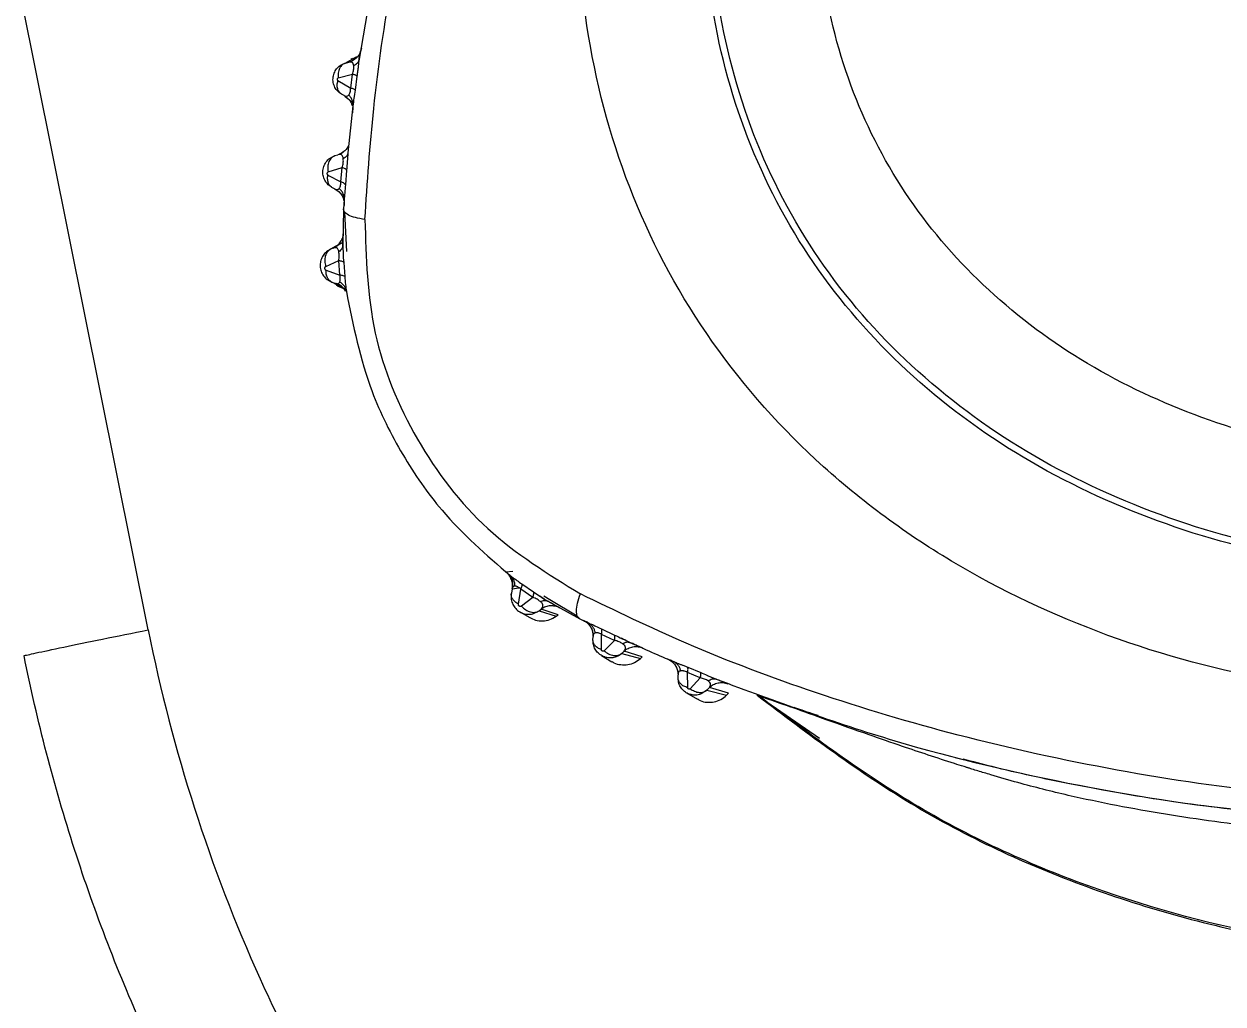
# Model space of a CAD drawing. Extents: x 527 to 611, y 788 to 934.
# Drawn here: x 604.162 to 605.528, y 856.695 to 857.812 of the extents above; entities that cross this region are included whole.
import ezdxf

# ---------------------------------------------------------------- set-up
doc = ezdxf.new("R2010")
doc.units = 0
doc.header["$MEASUREMENT"] = 0
doc.layers.add('1', color=4, linetype='Continuous')
doc.layers.add('GEOMETRY', color=4, linetype='Continuous', lineweight=25)

# ---------------------------------------------------------------- blocks, each defined once
blk = doc.blocks.new('2026_FLASH')
at = {"layer": 'GEOMETRY'}
for p, q in [((76.5811, 57.0056), (77.2243, 53.8079)), ((77.4618, 54.4607), (77.4493, 54.4537)), ((77.4493, 54.4537), (77.4532, 54.4547)), ((77.4571, 54.4589), (77.4555, 54.458)), ((77.4647, 54.4576), (77.4649, 54.4588)), ((77.4406, 54.4337), (77.4552, 54.4252)), ((77.441, 54.4367), (77.4573, 54.441)), ((77.4552, 54.4252), (77.4573, 54.441)), ((77.4623, 54.4388), (77.4602, 54.4229)), ((77.4478, 54.4166), (77.4447, 54.4183)), ((77.4578, 54.405), (77.4521, 54.3516)), ((77.4373, 54.3482), (77.4407, 54.3492)), ((77.4292, 54.3261), (77.4441, 54.3182)), ((77.4295, 54.3297), (77.4454, 54.3346)), ((77.4441, 54.3182), (77.4454, 54.3346)), ((77.4505, 54.3317), (77.4492, 54.3151)), ((77.4375, 54.3102), (77.4339, 54.3121)), ((77.4477, 54.2978), (77.4471, 54.2876)), ((77.4471, 54.2876), (77.4462, 54.2462)), ((77.4483, 54.2838), (77.4505, 54.239)), ((77.4444, 54.2484), (77.4323, 54.2416)), ((77.4353, 54.2428), (77.4323, 54.2416)), ((77.4268, 54.2221), (77.4417, 54.2286)), ((77.4429, 54.2121), (77.4417, 54.2286)), ((77.4271, 54.2177), (77.4429, 54.2121)), ((77.4472, 54.2266), (77.4485, 54.2104)), ((77.4339, 54.2042), (77.4387, 54.2026)), ((77.4465, 54.1971), (77.4339, 54.2042)), ((77.4517, 54.1868), (77.452, 54.1866)), ((77.632, 53.8739), (77.6398, 53.8749)), ((77.6501, 53.8603), (77.6634, 53.8511)), ((77.6392, 53.8547), (77.6382, 53.8496)), ((77.6392, 53.8547), (77.6468, 53.8558)), ((77.6462, 53.8373), (77.6491, 53.8542)), ((77.6627, 53.845), (77.6491, 53.8542)), ((77.6634, 53.8511), (77.6708, 53.8462)), ((77.675, 53.8469), (77.6821, 53.8427)), ((77.6627, 53.845), (77.6499, 53.8349)), ((77.6796, 53.8406), (77.7161, 53.8207)), ((77.6821, 53.8427), (77.7133, 53.8239)), ((77.6479, 53.8284), (77.6591, 53.8219)), ((77.6625, 53.8262), (77.6697, 53.8296)), ((77.6697, 53.8296), (77.6723, 53.8316)), ((77.6697, 53.8296), (77.6892, 53.8235)), ((77.6914, 53.8251), (77.6723, 53.8316)), ((77.6892, 53.8235), (77.6914, 53.8251)), ((77.7161, 53.8207), (77.7254, 53.8161)), ((77.7407, 53.8091), (77.7556, 53.8021)), ((77.7311, 53.7963), (77.7312, 53.8004)), ((77.7407, 53.7856), (77.741, 53.8028)), ((77.7558, 53.7959), (77.741, 53.8028)), ((77.7558, 53.7959), (77.7439, 53.7841)), ((77.7409, 53.7786), (77.7528, 53.7717)), ((77.7665, 53.7837), (77.764, 53.7812)), ((77.764, 53.7812), (77.7853, 53.7754)), ((77.7873, 53.7772), (77.7665, 53.7837)), ((77.7853, 53.7754), (77.7873, 53.7772)), ((77.8391, 53.7653), (77.8538, 53.7592)), ((77.8281, 53.753), (77.828, 53.7567)), ((77.8534, 53.7534), (77.8388, 53.7594)), ((77.8391, 53.7421), (77.8388, 53.7594)), ((77.8534, 53.7534), (77.8418, 53.7409)), ((77.861, 53.7393), (77.8552, 53.7353)), ((77.8637, 53.7422), (77.861, 53.7393)), ((77.861, 53.7393), (77.8833, 53.7334)), ((77.8856, 53.7357), (77.8637, 53.7422)), ((77.8377, 53.7362), (77.8501, 53.7291)), ((77.8833, 53.7334), (77.8856, 53.7357)), ((77.9208, 53.7321), (77.9181, 53.7334)), ((77.9181, 53.7334), (77.9893, 53.6846)), ((78.1438, 53.6627), (78.1527, 53.6604))]:
    blk.add_line(p, q, dxfattribs=at)
for points, knots in [([(77.4714, 54.2754), (77.4742, 54.3175), (77.4802, 54.4074), (77.5016, 54.5526), (77.534, 54.7002), (77.5783, 54.847), (77.6312, 54.9868), (77.6936, 55.1259), (77.7723, 55.2752), (77.8716, 55.4292), (77.9929, 55.5879), (78.1126, 55.7183), (78.2216, 55.8197), (78.3107, 55.8936), (78.393, 55.9547), (78.4462, 55.9901), (78.4715, 56.007)], [0, 0, 0, 0, 0.0618389, 0.131845, 0.211627, 0.279904, 0.3529711, 0.4274329, 0.4999257, 0.5964014, 0.6918895, 0.7884778, 0.8520734, 0.9066684, 0.9556063, 1, 1, 1, 1]), ([(78.3108, 55.922), (78.2555, 55.876), (78.1448, 55.7836), (77.9963, 55.6257), (77.8626, 55.4553), (77.7453, 55.2726), (77.6454, 55.0795), (77.5644, 54.8783), (77.5016, 54.6706), (77.477, 54.5289), (77.4648, 54.4581)], [0, 0, 0, 0, 0.124613, 0.249568, 0.374705, 0.499995, 0.625284, 0.750423, 0.875382, 1, 1, 1, 1]), ([(78.7147, 53.733), (78.6469, 53.7363), (78.5119, 53.7429), (78.3167, 53.7959), (78.1373, 53.8799), (77.981, 53.9961), (77.8548, 54.141), (77.7659, 54.3105), (77.7174, 54.4968), (77.7087, 54.692), (77.7383, 54.8891), (77.8037, 55.0806), (77.9008, 55.2598), (78.0254, 55.4197), (78.174, 55.5535), (78.3419, 55.6541), (78.5238, 55.7206), (78.6509, 55.7292), (78.7139, 55.7334)], [0, 0, 0, 0, 0.064638, 0.128652, 0.191528, 0.253029, 0.313363, 0.373321, 0.433986, 0.495948, 0.559248, 0.623536, 0.688243, 0.752741, 0.816423, 0.878848, 0.939909, 1, 1, 1, 1]), ([(78.7143, 53.8736), (78.6562, 53.8764), (78.5404, 53.882), (78.3732, 53.9273), (78.2193, 53.9991), (78.0854, 54.0985), (77.9773, 54.2224), (77.9012, 54.3676), (77.8598, 54.527), (77.8525, 54.6943), (77.8781, 54.863), (77.9343, 55.0271), (78.0176, 55.1808), (78.1243, 55.3179), (78.2515, 55.4326), (78.3952, 55.519), (78.5508, 55.5761), (78.6596, 55.5834), (78.7135, 55.5871)], [0, 0, 0, 0, 0.0646767, 0.1287256, 0.1916179, 0.2531026, 0.3133855, 0.3732788, 0.4339031, 0.4958603, 0.5591847, 0.6235101, 0.6882555, 0.7527919, 0.8165052, 0.8789367, 0.9399691, 1, 1, 1, 1]), ([(78.7143, 53.8812), (78.6567, 53.884), (78.542, 53.8895), (78.3762, 53.9344), (78.2237, 54.0055), (78.0909, 54.104), (77.9838, 54.2268), (77.9084, 54.3706), (77.8674, 54.5286), (77.8603, 54.6943), (77.8857, 54.8616), (77.9414, 55.0242), (78.0239, 55.1765), (78.1297, 55.3124), (78.2557, 55.4262), (78.3981, 55.5118), (78.5523, 55.5683), (78.66, 55.5756), (78.7135, 55.5792)], [0, 0, 0, 0, 0.06468, 0.128735, 0.191634, 0.253118, 0.313391, 0.373269, 0.433886, 0.495846, 0.559178, 0.623509, 0.688256, 0.752797, 0.816517, 0.878954, 0.939983, 1, 1, 1, 1]), ([(78.7138, 54.0005), (78.6644, 54.0029), (78.566, 54.0076), (78.4238, 54.0459), (78.293, 54.1066), (78.1792, 54.1908), (78.0873, 54.2958), (78.0228, 54.419), (77.9879, 54.5543), (77.9821, 54.6962), (78.0041, 54.8394), (78.052, 54.9788), (78.1229, 55.1094), (78.2135, 55.226), (78.3213, 55.3236), (78.443, 55.3971), (78.5748, 55.4458), (78.6671, 55.452), (78.7128, 55.4551)], [0, 0, 0, 0, 0.064705, 0.128813, 0.191763, 0.253244, 0.313432, 0.373191, 0.433751, 0.495731, 0.55912, 0.623495, 0.688261, 0.752837, 0.816615, 0.87909, 0.940089, 1, 1, 1, 1]), ([(77.4642, 54.4624), (77.4641, 54.4623), (77.4637, 54.4617), (77.4626, 54.4604), (77.461, 54.4589), (77.4592, 54.4574), (77.4575, 54.4565), (77.4564, 54.4559)], [0, 0, 0, 0, 0.090874, 0.406443, 0.553378, 0.70006, 1, 1, 1, 1]), ([(77.4675, 54.4708), (77.4671, 54.469), (77.4662, 54.4653), (77.4635, 54.461), (77.4611, 54.4591), (77.4602, 54.4585)], [0, 0, 0, 0, 0.378161, 0.772692, 1, 1, 1, 1]), ([(77.4648, 54.4581), (77.4651, 54.46), (77.4658, 54.4638), (77.4664, 54.4672), (77.4666, 54.4678), (77.4667, 54.468)], [0, 0, 0, 0, 0.395843, 0.824578, 1, 1, 1, 1]), ([(77.4447, 54.4183), (77.4433, 54.4193), (77.4403, 54.4214), (77.437, 54.426), (77.435, 54.4317), (77.4349, 54.4378), (77.4367, 54.4435), (77.4399, 54.4483), (77.4442, 54.4519), (77.4476, 54.4531), (77.4493, 54.4537)], [0, 0, 0, 0, 0.116086, 0.238887, 0.368451, 0.504811, 0.634546, 0.760306, 0.882114, 1, 1, 1, 1]), ([(77.4493, 54.4537), (77.448, 54.4532), (77.4453, 54.452), (77.4424, 54.4479), (77.4407, 54.4426), (77.4409, 54.4386), (77.441, 54.4367)], [0, 0, 0, 0, 0.2425046, 0.4999977, 0.7574922, 1, 1, 1, 1]), ([(77.4602, 54.4585), (77.4596, 54.4579), (77.4576, 54.4561), (77.455, 54.4553), (77.4532, 54.4547)], [0, 0, 0, 0, 0.306616, 1, 1, 1, 1]), ([(77.4586, 54.4505), (77.4585, 54.4514), (77.4581, 54.4534), (77.4563, 54.455), (77.4544, 54.4548), (77.4532, 54.4547)], [0, 0, 0, 0, 0.216052, 0.460815, 1, 1, 1, 1]), ([(77.4573, 54.441), (77.4575, 54.4418), (77.4581, 54.4435), (77.4585, 54.4461), (77.4587, 54.4485), (77.4587, 54.4498), (77.4586, 54.4505)], [0, 0, 0, 0, 0.258502, 0.499148, 0.741168, 1, 1, 1, 1]), ([(77.4648, 54.4581), (77.4646, 54.4574), (77.4643, 54.4558), (77.4626, 54.453), (77.4602, 54.4515), (77.4586, 54.4505)], [0, 0, 0, 0, 0.2556934, 0.5108347, 1, 1, 1, 1]), ([(77.4648, 54.4581), (77.4644, 54.4557), (77.4639, 54.4519), (77.4635, 54.4475), (77.4632, 54.4449), (77.4628, 54.4424), (77.4625, 54.4401), (77.4623, 54.4388)], [0, 0, 0, 0, 0.413921, 0.636614, 0.655903, 0.797447, 1, 1, 1, 1]), ([(77.441, 54.4367), (77.4408, 54.4366), (77.4406, 54.4365), (77.4402, 54.4362), (77.4399, 54.4358), (77.4398, 54.4354), (77.4398, 54.4351), (77.4398, 54.4347), (77.44, 54.4343), (77.4402, 54.4339), (77.4405, 54.4338), (77.4406, 54.4337)], [0, 0, 0, 0, 0.1443319, 0.2793708, 0.4026923, 0.5158196, 0.5706887, 0.6256613, 0.7395052, 0.8638514, 1, 1, 1, 1]), ([(77.4447, 54.4183), (77.4438, 54.4191), (77.4418, 54.4205), (77.4402, 54.4243), (77.4396, 54.4288), (77.4403, 54.4321), (77.4406, 54.4337)], [0, 0, 0, 0, 0.244322, 0.5, 0.755678, 1, 1, 1, 1]), ([(77.4623, 54.4388), (77.4619, 54.4391), (77.4612, 54.4398), (77.4586, 54.4406), (77.4573, 54.441)], [0, 0, 0, 0, 0.501821, 1, 1, 1, 1]), ([(77.453, 54.4174), (77.4533, 54.4178), (77.4538, 54.4186), (77.4545, 54.4204), (77.4551, 54.4226), (77.4551, 54.4243), (77.4552, 54.4252)], [0, 0, 0, 0, 0.275715, 0.530152, 0.765716, 1, 1, 1, 1]), ([(77.4602, 54.4229), (77.4599, 54.4233), (77.4591, 54.424), (77.4565, 54.4248), (77.4552, 54.4252)], [0, 0, 0, 0, 0.5, 1, 1, 1, 1]), ([(77.4602, 54.4229), (77.4598, 54.4197), (77.4588, 54.413), (77.4581, 54.4077), (77.4578, 54.405)], [0, 0, 0, 0, 0.485792, 1, 1, 1, 1]), ([(77.4477, 54.4166), (77.4506, 54.4145), (77.455, 54.4112), (77.4576, 54.4066), (77.4578, 54.406), (77.4579, 54.4057)], [0, 0, 0, 0, 0.4776515, 0.7312818, 1, 1, 1, 1]), ([(77.4478, 54.4166), (77.4487, 54.4161), (77.4505, 54.4152), (77.4522, 54.4167), (77.453, 54.4174)], [0, 0, 0, 0, 0.527507, 1, 1, 1, 1]), ([(77.4478, 54.4166), (77.4493, 54.4155), (77.4525, 54.4133), (77.4555, 54.4092), (77.4563, 54.4063), (77.4566, 54.4052)], [0, 0, 0, 0, 0.381438, 0.779706, 1, 1, 1, 1]), ([(77.4578, 54.405), (77.4579, 54.4061), (77.458, 54.4083), (77.4571, 54.4116), (77.4555, 54.4147), (77.4538, 54.4165), (77.453, 54.4174)], [0, 0, 0, 0, 0.247251, 0.5, 0.752748, 1, 1, 1, 1]), ([(77.4578, 54.405), (77.4576, 54.403), (77.4573, 54.3983), (77.4574, 54.3976), (77.4575, 54.3972)], [0, 0, 0, 0, 0.428533, 1, 1, 1, 1]), ([(77.4473, 54.353), (77.4468, 54.3525), (77.445, 54.3507), (77.4425, 54.3498), (77.4407, 54.3492)], [0, 0, 0, 0, 0.270667, 1, 1, 1, 1]), ([(77.4526, 54.3594), (77.4524, 54.3591), (77.4521, 54.3584), (77.4508, 54.3562), (77.4482, 54.3531), (77.4451, 54.3513), (77.4433, 54.3502)], [0, 0, 0, 0, 0.0970221, 0.2062987, 0.5330716, 1, 1, 1, 1]), ([(77.4521, 54.3516), (77.452, 54.3509), (77.4518, 54.3495), (77.4503, 54.347), (77.4482, 54.3455), (77.4467, 54.3445)], [0, 0, 0, 0, 0.256158, 0.511246, 1, 1, 1, 1]), ([(77.4521, 54.3516), (77.4518, 54.3483), (77.4513, 54.3419), (77.4508, 54.335), (77.4505, 54.3317)], [0, 0, 0, 0, 0.510693, 1, 1, 1, 1]), ([(77.4339, 54.3121), (77.4325, 54.313), (77.4295, 54.3149), (77.4261, 54.3192), (77.4239, 54.3243), (77.4232, 54.33), (77.4243, 54.3359), (77.4271, 54.3413), (77.4315, 54.3458), (77.4354, 54.3474), (77.4373, 54.3482)], [0, 0, 0, 0, 0.112526, 0.228496, 0.347979, 0.471037, 0.597725, 0.728089, 0.86217, 1, 1, 1, 1]), ([(77.4373, 54.3482), (77.4359, 54.3476), (77.4331, 54.3462), (77.4302, 54.3417), (77.4287, 54.3359), (77.4293, 54.3317), (77.4295, 54.3297)], [0, 0, 0, 0, 0.241786, 0.499997, 0.75821, 1, 1, 1, 1]), ([(77.4467, 54.3445), (77.4467, 54.3451), (77.4465, 54.3463), (77.4458, 54.348), (77.4441, 54.3498), (77.4421, 54.3494), (77.4407, 54.3492)], [0, 0, 0, 0, 0.102414, 0.213748, 0.458342, 1, 1, 1, 1]), ([(77.4454, 54.3346), (77.4457, 54.3354), (77.4462, 54.3371), (77.4467, 54.3399), (77.4469, 54.3425), (77.4468, 54.3438), (77.4467, 54.3445)], [0, 0, 0, 0, 0.2664429, 0.5096177, 0.7480195, 1, 1, 1, 1]), ([(77.4295, 54.3297), (77.4293, 54.3296), (77.429, 54.3295), (77.4286, 54.3291), (77.4283, 54.3286), (77.4282, 54.3281), (77.4282, 54.3277), (77.4282, 54.3274), (77.4283, 54.3271), (77.4285, 54.3268), (77.4288, 54.3264), (77.4291, 54.3262), (77.4292, 54.3261)], [0, 0, 0, 0, 0.146341, 0.284794, 0.411815, 0.527267, 0.582282, 0.636635, 0.691461, 0.747852, 0.86781, 1, 1, 1, 1]), ([(77.4339, 54.3121), (77.433, 54.3127), (77.4312, 54.314), (77.4295, 54.3174), (77.4287, 54.3215), (77.429, 54.3246), (77.4292, 54.3261)], [0, 0, 0, 0, 0.244947, 0.5, 0.755053, 1, 1, 1, 1]), ([(77.4505, 54.3317), (77.4502, 54.3322), (77.4495, 54.3331), (77.4468, 54.3341), (77.4454, 54.3346)], [0, 0, 0, 0, 0.501099, 1, 1, 1, 1]), ([(77.4375, 54.3102), (77.4383, 54.3098), (77.4399, 54.3091), (77.4414, 54.3103), (77.4421, 54.3108)], [0, 0, 0, 0, 0.5237312, 1, 1, 1, 1]), ([(77.4421, 54.3108), (77.4423, 54.3112), (77.4428, 54.3119), (77.4435, 54.3135), (77.4439, 54.3153), (77.4441, 54.317), (77.4441, 54.3178), (77.4441, 54.3182)], [0, 0, 0, 0, 0.278913, 0.535679, 0.770925, 0.912381, 1, 1, 1, 1]), ([(77.4477, 54.2978), (77.4478, 54.2989), (77.4478, 54.3013), (77.4467, 54.3048), (77.4449, 54.3081), (77.443, 54.3099), (77.4421, 54.3108)], [0, 0, 0, 0, 0.247085, 0.499998, 0.752911, 1, 1, 1, 1]), ([(77.4492, 54.3151), (77.4488, 54.3156), (77.4481, 54.3167), (77.4454, 54.3177), (77.4441, 54.3182)], [0, 0, 0, 0, 0.499997, 1, 1, 1, 1]), ([(77.4492, 54.3151), (77.4489, 54.3119), (77.4483, 54.3052), (77.4479, 54.3003), (77.4477, 54.2978)], [0, 0, 0, 0, 0.472718, 1, 1, 1, 1]), ([(77.4373, 54.3103), (77.4403, 54.3083), (77.4447, 54.3051), (77.4475, 54.3003), (77.4477, 54.2992), (77.4478, 54.2986)], [0, 0, 0, 0, 0.478496, 0.732553, 1, 1, 1, 1]), ([(77.4375, 54.3102), (77.439, 54.3092), (77.4422, 54.3072), (77.4457, 54.3025), (77.4478, 54.2971), (77.4479, 54.2933), (77.4479, 54.2914)], [0, 0, 0, 0, 0.244705, 0.5, 0.755295, 1, 1, 1, 1]), ([(77.4477, 54.2978), (77.4477, 54.2961), (77.4476, 54.2923), (77.4478, 54.2917), (77.4479, 54.2914)], [0, 0, 0, 0, 0.437397, 1, 1, 1, 1]), ([(77.4714, 54.2754), (77.4676, 54.2761), (77.46, 54.2775), (77.4522, 54.2805), (77.4474, 54.2839), (77.4472, 54.2864), (77.4471, 54.2876)], [0, 0, 0, 0, 0.252807, 0.508865, 0.7602879, 1, 1, 1, 1]), ([(77.4714, 54.2754), (77.4727, 54.232), (77.4752, 54.1456), (77.5263, 54.0224), (77.6069, 53.9166), (77.6801, 53.8716), (77.7168, 53.849)], [0, 0, 0, 0, 0.251416, 0.499983, 0.748554, 1, 1, 1, 1]), ([(77.4353, 54.2428), (77.4369, 54.2437), (77.4402, 54.2455), (77.444, 54.2499), (77.4465, 54.255), (77.4469, 54.2588), (77.4471, 54.2606)], [0, 0, 0, 0, 0.244832, 0.500003, 0.755172, 1, 1, 1, 1]), ([(77.4462, 54.2462), (77.4462, 54.2483), (77.4462, 54.2527), (77.4466, 54.2588), (77.4469, 54.2599), (77.4471, 54.2606)], [0, 0, 0, 0, 0.215347, 0.453142, 1, 1, 1, 1]), ([(77.4417, 54.2387), (77.4416, 54.2393), (77.4413, 54.2405), (77.4405, 54.2422), (77.4386, 54.2438), (77.4366, 54.2432), (77.4353, 54.2428)], [0, 0, 0, 0, 0.102658, 0.213834, 0.457963, 1, 1, 1, 1]), ([(77.4462, 54.2458), (77.4462, 54.2466), (77.4461, 54.2481), (77.4456, 54.2491), (77.4434, 54.2476), (77.4387, 54.2448), (77.4356, 54.243)], [0, 0, 0, 0, 0.137737, 0.270047, 0.521486, 1, 1, 1, 1]), ([(77.4462, 54.2462), (77.446, 54.2448), (77.4457, 54.2421), (77.443, 54.2398), (77.4417, 54.2387)], [0, 0, 0, 0, 0.509663, 1, 1, 1, 1]), ([(77.4462, 54.2462), (77.4463, 54.2431), (77.4465, 54.2368), (77.4469, 54.23), (77.4472, 54.2266)], [0, 0, 0, 0, 0.489149, 1, 1, 1, 1]), ([(77.4323, 54.2416), (77.4302, 54.2404), (77.4266, 54.2383), (77.4228, 54.2333), (77.4207, 54.2279), (77.4202, 54.2221), (77.4213, 54.2163), (77.4241, 54.2111), (77.4284, 54.2067), (77.432, 54.2051), (77.4339, 54.2042)], [0, 0, 0, 0, 0.150773, 0.264434, 0.386648, 0.506202, 0.625757, 0.747841, 0.872557, 1, 1, 1, 1]), ([(77.4323, 54.2416), (77.431, 54.2407), (77.4284, 54.2391), (77.426, 54.2342), (77.4253, 54.2282), (77.4263, 54.2241), (77.4268, 54.2221)], [0, 0, 0, 0, 0.241628, 0.499996, 0.758367, 1, 1, 1, 1]), ([(77.4417, 54.2286), (77.4418, 54.2295), (77.4421, 54.2312), (77.4422, 54.234), (77.442, 54.2366), (77.4418, 54.238), (77.4417, 54.2387)], [0, 0, 0, 0, 0.265172, 0.509677, 0.749232, 1, 1, 1, 1]), ([(77.4472, 54.2266), (77.4468, 54.227), (77.446, 54.2278), (77.4431, 54.2283), (77.4417, 54.2286)], [0, 0, 0, 0, 0.500743, 1, 1, 1, 1]), ([(77.4268, 54.2221), (77.4266, 54.222), (77.4263, 54.2218), (77.4258, 54.2213), (77.4255, 54.2206), (77.4255, 54.22), (77.4255, 54.2195), (77.4256, 54.2191), (77.4258, 54.2188), (77.426, 54.2184), (77.4265, 54.2179), (77.4269, 54.2178), (77.4271, 54.2177)], [0, 0, 0, 0, 0.1449691, 0.2823817, 0.408812, 0.5242139, 0.5794385, 0.634146, 0.6894411, 0.746369, 0.8673271, 1, 1, 1, 1]), ([(77.4339, 54.2042), (77.4329, 54.2047), (77.4308, 54.2057), (77.4286, 54.2089), (77.4272, 54.2129), (77.4271, 54.2161), (77.4271, 54.2177)], [0, 0, 0, 0, 0.244802, 0.5, 0.755198, 1, 1, 1, 1]), ([(77.4385, 54.2017), (77.4387, 54.2014), (77.4409, 54.1992), (77.4438, 54.1981), (77.4465, 54.1971)], [0, 0, 0, 0, 0.111041, 1, 1, 1, 1]), ([(77.4387, 54.2026), (77.4395, 54.2024), (77.4412, 54.2019), (77.4423, 54.2035), (77.4428, 54.2042)], [0, 0, 0, 0, 0.527463, 1, 1, 1, 1]), ([(77.4493, 54.1935), (77.4487, 54.1946), (77.4473, 54.1972), (77.4436, 54.2005), (77.4403, 54.2019), (77.4387, 54.2026)], [0, 0, 0, 0, 0.245318, 0.62988, 1, 1, 1, 1]), ([(77.4409, 54.2017), (77.4434, 54.2001), (77.4473, 54.1977), (77.4498, 54.1946), (77.45, 54.1943), (77.4501, 54.1941)], [0, 0, 0, 0, 0.479767, 0.733202, 1, 1, 1, 1]), ([(77.4428, 54.2042), (77.4429, 54.2046), (77.4432, 54.2055), (77.4434, 54.2073), (77.4434, 54.2096), (77.4431, 54.2113), (77.4429, 54.2121)], [0, 0, 0, 0, 0.272932, 0.525631, 0.762717, 1, 1, 1, 1]), ([(77.4503, 54.1933), (77.4501, 54.1944), (77.4497, 54.1965), (77.4481, 54.1995), (77.4458, 54.2022), (77.4438, 54.2035), (77.4428, 54.2042)], [0, 0, 0, 0, 0.247362, 0.499999, 0.752637, 1, 1, 1, 1]), ([(77.4485, 54.2104), (77.448, 54.2108), (77.4472, 54.2115), (77.4444, 54.2119), (77.4429, 54.2121)], [0, 0, 0, 0, 0.5, 1, 1, 1, 1]), ([(77.4485, 54.2104), (77.4487, 54.2073), (77.4493, 54.2007), (77.4499, 54.1958), (77.4503, 54.1933)], [0, 0, 0, 0, 0.47182, 1, 1, 1, 1]), ([(77.4503, 54.1933), (77.458, 54.1549), (77.4709, 54.0905), (77.5127, 54.0073), (77.5634, 53.9336), (77.6096, 53.8934), (77.6367, 53.8699)], [0, 0, 0, 0, 0.307324, 0.515132, 0.716378, 1, 1, 1, 1]), ([(77.6367, 53.8699), (77.6352, 53.8711), (77.6322, 53.8735), (77.6321, 53.8738), (77.632, 53.8739)], [0, 0, 0, 0, 0.470584, 1, 1, 1, 1]), ([(77.6392, 53.8547), (77.6394, 53.8564), (77.6398, 53.86), (77.6385, 53.8654), (77.636, 53.8703), (77.6333, 53.8727), (77.632, 53.8739)], [0, 0, 0, 0, 0.245215, 0.500001, 0.754786, 1, 1, 1, 1]), ([(77.6367, 53.8699), (77.6375, 53.8693), (77.6386, 53.8684), (77.6402, 53.8673), (77.6409, 53.8668), (77.6413, 53.8666), (77.6416, 53.8664), (77.6426, 53.8656), (77.6454, 53.8636), (77.6482, 53.8616), (77.6501, 53.8603)], [0, 0, 0, 0, 0.237358, 0.356058, 0.420019, 0.422084, 0.43752, 0.479818, 0.63966, 1, 1, 1, 1]), ([(77.6424, 53.8579), (77.6423, 53.8591), (77.6422, 53.8615), (77.641, 53.8648), (77.6392, 53.8678), (77.6375, 53.8692), (77.6367, 53.8699)], [0, 0, 0, 0, 0.247391, 0.500007, 0.75262, 1, 1, 1, 1]), ([(77.637, 53.8697), (77.6373, 53.8693), (77.6378, 53.8686), (77.6397, 53.8638), (77.6394, 53.8584), (77.6392, 53.8549)], [0, 0, 0, 0, 0.267468, 0.521336, 1, 1, 1, 1]), ([(77.6491, 53.8542), (77.6496, 53.8556), (77.6507, 53.8584), (77.6503, 53.8597), (77.6501, 53.8603)], [0, 0, 0, 0, 0.5, 1, 1, 1, 1]), ([(77.6382, 53.8496), (77.638, 53.8477), (77.6376, 53.8438), (77.6391, 53.8381), (77.642, 53.8331), (77.6463, 53.8291), (77.6515, 53.8265), (77.6571, 53.8254), (77.6608, 53.8259), (77.6625, 53.8262)], [0, 0, 0, 0, 0.144507, 0.289018, 0.433648, 0.578516, 0.721145, 0.865396, 1, 1, 1, 1]), ([(77.6462, 53.8373), (77.6449, 53.8381), (77.6422, 53.8397), (77.6395, 53.8429), (77.6379, 53.8463), (77.6381, 53.8485), (77.6382, 53.8496)], [0, 0, 0, 0, 0.244802, 0.5, 0.755198, 1, 1, 1, 1]), ([(77.6424, 53.8579), (77.6416, 53.8578), (77.6397, 53.8575), (77.6394, 53.8556), (77.6392, 53.8547)], [0, 0, 0, 0, 0.471748, 1, 1, 1, 1]), ([(77.6491, 53.8542), (77.6485, 53.8548), (77.6472, 53.8559), (77.6459, 53.8566), (77.6452, 53.857), (77.6446, 53.8573), (77.6436, 53.8577), (77.6429, 53.8578), (77.6424, 53.8579)], [0, 0, 0, 0, 0.238068, 0.475416, 0.501679, 0.551762, 0.728188, 1, 1, 1, 1]), ([(77.6627, 53.845), (77.6631, 53.8464), (77.6641, 53.8493), (77.6636, 53.8505), (77.6634, 53.8511)], [0, 0, 0, 0, 0.4993857, 1, 1, 1, 1]), ([(77.6778, 53.8413), (77.677, 53.842), (77.6752, 53.8434), (77.6723, 53.8453), (77.6708, 53.8463)], [0, 0, 0, 0, 0.479015, 1, 1, 1, 1]), ([(77.6708, 53.8462), (77.6712, 53.846), (77.6741, 53.844), (77.677, 53.8422), (77.6796, 53.8406)], [0, 0, 0, 0, 0.104224, 1, 1, 1, 1]), ([(77.7161, 53.8207), (77.715, 53.8215), (77.7129, 53.8232), (77.7121, 53.8294), (77.7132, 53.8379), (77.7156, 53.8453), (77.7168, 53.849)], [0, 0, 0, 0, 0.239707, 0.491119, 0.747175, 1, 1, 1, 1]), ([(78.7157, 53.6118), (78.6485, 53.6139), (78.5185, 53.6178), (78.3286, 53.646), (78.1517, 53.6846), (77.9876, 53.7336), (77.843, 53.7879), (77.7566, 53.8297), (77.7168, 53.849)], [0, 0, 0, 0, 0.194123, 0.375326, 0.553698, 0.717107, 0.869983, 1, 1, 1, 1]), ([(77.6499, 53.8349), (77.6497, 53.8348), (77.6494, 53.8345), (77.6487, 53.8344), (77.648, 53.8345), (77.6474, 53.8347), (77.647, 53.835), (77.6468, 53.8353), (77.6466, 53.8356), (77.6463, 53.836), (77.6462, 53.8366), (77.6462, 53.8371), (77.6462, 53.8373)], [0, 0, 0, 0, 0.144988, 0.282396, 0.408827, 0.524229, 0.57945, 0.634159, 0.689453, 0.746382, 0.867343, 1, 1, 1, 1]), ([(77.6499, 53.8349), (77.6514, 53.8335), (77.6545, 53.8305), (77.66, 53.828), (77.6655, 53.8275), (77.6683, 53.8289), (77.6697, 53.8296)], [0, 0, 0, 0, 0.241635, 0.500008, 0.758375, 1, 1, 1, 1]), ([(77.6713, 53.8401), (77.6707, 53.8405), (77.6696, 53.8414), (77.6675, 53.8429), (77.6651, 53.8441), (77.6635, 53.8447), (77.6627, 53.845)], [0, 0, 0, 0, 0.2492611, 0.4887942, 0.7342342, 1, 1, 1, 1]), ([(77.6713, 53.8401), (77.6729, 53.8407), (77.676, 53.842), (77.6784, 53.8411), (77.6796, 53.8406)], [0, 0, 0, 0, 0.490313, 1, 1, 1, 1]), ([(77.6723, 53.8316), (77.6732, 53.8327), (77.6746, 53.8343), (77.6739, 53.8371), (77.6728, 53.8388), (77.6718, 53.8397), (77.6713, 53.8401)], [0, 0, 0, 0, 0.55288, 0.791652, 0.900062, 1, 1, 1, 1]), ([(77.6867, 53.835), (77.6854, 53.8352), (77.6821, 53.8357), (77.677, 53.8345), (77.6738, 53.8326), (77.6723, 53.8316)], [0, 0, 0, 0, 0.265061, 0.64013, 1, 1, 1, 1]), ([(77.6935, 53.8329), (77.6926, 53.8333), (77.6914, 53.8339), (77.6855, 53.8372), (77.6815, 53.8395), (77.6796, 53.8406)], [0, 0, 0, 0, 0.547732, 0.785452, 1, 1, 1, 1]), ([(77.6935, 53.8329), (77.6918, 53.8338), (77.6897, 53.8349), (77.6873, 53.835), (77.6867, 53.835)], [0, 0, 0, 0, 0.76588, 1, 1, 1, 1]), ([(77.6592, 53.822), (77.6613, 53.8209), (77.6659, 53.8186), (77.6738, 53.8178), (77.6821, 53.8192), (77.6868, 53.8221), (77.6892, 53.8235)], [0, 0, 0, 0, 0.222435, 0.481624, 0.740812, 1, 1, 1, 1]), ([(77.7202, 53.8189), (77.7203, 53.8187), (77.7206, 53.8185), (77.724, 53.8169), (77.7254, 53.8161)], [0, 0, 0, 0, 0.563906, 1, 1, 1, 1]), ([(77.7202, 53.8189), (77.7218, 53.8179), (77.725, 53.816), (77.7286, 53.8114), (77.731, 53.8061), (77.7311, 53.8023), (77.7312, 53.8004)], [0, 0, 0, 0, 0.244705, 0.5, 0.755295, 1, 1, 1, 1]), ([(77.0831, 53.7785), (77.0846, 53.779), (77.0893, 53.78), (77.1048, 53.7834), (77.1154, 53.7856), (77.1412, 53.791), (77.1563, 53.7941), (77.1891, 53.8008), (77.2067, 53.8044), (77.2245, 53.8079)], [0, 0, 0, 0, 0.25, 0.25, 0.5, 0.5, 0.75, 0.75, 1, 1, 1, 1]), ([(77.2245, 53.8079), (77.2384, 53.7388), (77.256, 53.6711), (77.2986, 53.5385), (77.3235, 53.4737), (77.3808, 53.3467), (77.413, 53.2847), (77.4851, 53.1634), (77.5243, 53.1052), (77.609, 52.9936), (77.6544, 52.9401), (77.7518, 52.8381), (77.8029, 52.7904), (77.9098, 52.7012), (77.9655, 52.6597), (78.0817, 52.583), (78.142, 52.5477), (78.2048, 52.5157)], [0, 0, 0, 0, 0.125, 0.125, 0.25, 0.25, 0.375, 0.375, 0.5, 0.5, 0.625, 0.625, 0.75, 0.75, 0.875, 0.875, 1, 1, 1, 1]), ([(77.7257, 53.816), (77.7249, 53.8164), (77.7235, 53.8171), (77.7227, 53.8175), (77.7229, 53.8173), (77.7229, 53.8173)], [0, 0, 0, 0, 0.51217, 0.984843, 1, 1, 1, 1]), ([(77.7247, 53.8158), (77.7247, 53.8158), (77.725, 53.8156), (77.7258, 53.8147), (77.7274, 53.813), (77.7294, 53.8098), (77.731, 53.8054), (77.7311, 53.8022), (77.7312, 53.8006)], [0, 0, 0, 0, 0.018848, 0.126622, 0.233706, 0.466562, 0.729516, 1, 1, 1, 1]), ([(77.7254, 53.8161), (77.7263, 53.8157), (77.7276, 53.8151), (77.7293, 53.8144), (77.7312, 53.8136), (77.7349, 53.8119), (77.7385, 53.8102), (77.7407, 53.8091)], [0, 0, 0, 0, 0.231722, 0.347212, 0.412126, 0.632719, 1, 1, 1, 1]), ([(77.7339, 53.8046), (77.7335, 53.8059), (77.7329, 53.8084), (77.731, 53.8116), (77.7285, 53.8144), (77.7264, 53.8156), (77.7254, 53.8161)], [0, 0, 0, 0, 0.247126, 0.500004, 0.75288, 1, 1, 1, 1]), ([(77.741, 53.8028), (77.7412, 53.8043), (77.7416, 53.8073), (77.741, 53.8085), (77.7407, 53.8091)], [0, 0, 0, 0, 0.500018, 1, 1, 1, 1]), ([(77.7407, 53.7856), (77.7393, 53.7861), (77.7364, 53.7873), (77.7333, 53.79), (77.7313, 53.7931), (77.7312, 53.7953), (77.7311, 53.7963)], [0, 0, 0, 0, 0.244947, 0.5, 0.755053, 1, 1, 1, 1]), ([(77.764, 53.7812), (77.762, 53.7796), (77.7585, 53.777), (77.7524, 53.7758), (77.7468, 53.776), (77.7414, 53.778), (77.7368, 53.7814), (77.7334, 53.7859), (77.7313, 53.791), (77.7312, 53.7946), (77.7311, 53.7963)], [0, 0, 0, 0, 0.166512, 0.279987, 0.401109, 0.523295, 0.648233, 0.769287, 0.886519, 1, 1, 1, 1]), ([(77.7339, 53.8046), (77.733, 53.8042), (77.7313, 53.8034), (77.7313, 53.8014), (77.7312, 53.8004)], [0, 0, 0, 0, 0.475353, 1, 1, 1, 1]), ([(77.741, 53.8028), (77.7403, 53.8032), (77.7388, 53.804), (77.7375, 53.8044), (77.7367, 53.8045), (77.7361, 53.8046), (77.735, 53.8047), (77.7343, 53.8047), (77.7339, 53.8046)], [0, 0, 0, 0, 0.230171, 0.465865, 0.473511, 0.536883, 0.722542, 1, 1, 1, 1]), ([(77.7556, 53.8021), (77.7586, 53.8007), (77.7646, 53.7978), (77.7704, 53.795), (77.7733, 53.7936)], [0, 0, 0, 0, 0.491532, 1, 1, 1, 1]), ([(77.7558, 53.7959), (77.756, 53.7973), (77.7565, 53.8003), (77.7559, 53.8015), (77.7556, 53.8021)], [0, 0, 0, 0, 0.499055, 1, 1, 1, 1]), ([(77.7649, 53.7921), (77.7643, 53.7925), (77.7631, 53.7933), (77.7608, 53.7944), (77.7583, 53.7954), (77.7566, 53.7957), (77.7558, 53.7959)], [0, 0, 0, 0, 0.25021, 0.488494, 0.732792, 1, 1, 1, 1]), ([(77.7715, 53.7941), (77.7706, 53.7947), (77.7691, 53.7955), (77.7662, 53.797), (77.7645, 53.7979), (77.7636, 53.7984)], [0, 0, 0, 0, 0.474543, 0.73098, 1, 1, 1, 1]), ([(77.7649, 53.7921), (77.7664, 53.793), (77.7695, 53.7946), (77.772, 53.794), (77.7733, 53.7936)], [0, 0, 0, 0, 0.4898, 1, 1, 1, 1]), ([(77.7665, 53.7837), (77.7674, 53.785), (77.7686, 53.7868), (77.7677, 53.7895), (77.7665, 53.791), (77.7654, 53.7918), (77.7649, 53.7921)], [0, 0, 0, 0, 0.552691, 0.791968, 0.900435, 1, 1, 1, 1]), ([(77.7733, 53.7936), (77.7815, 53.7899), (77.7979, 53.7825), (77.8145, 53.7753), (77.8229, 53.7718)], [0, 0, 0, 0, 0.499752, 1, 1, 1, 1]), ([(77.7879, 53.7872), (77.7871, 53.7876), (77.7858, 53.7881), (77.7796, 53.7908), (77.7754, 53.7927), (77.7733, 53.7936)], [0, 0, 0, 0, 0.54318, 0.782069, 1, 1, 1, 1]), ([(78.1418, 52.3828), (78.074, 52.4174), (78.0089, 52.4554), (77.8836, 52.5383), (77.8234, 52.583), (77.708, 52.6793), (77.6529, 52.7308), (77.5478, 52.8409), (77.4989, 52.8984), (77.4081, 53.0181), (77.3661, 53.0803), (77.2891, 53.2093), (77.254, 53.2761), (77.1912, 53.4148), (77.1639, 53.4856), (77.129, 53.594), (77.1184, 53.6306), (77.0992, 53.7042), (77.0907, 53.7412), (77.0832, 53.7786)], [0, 0, 0, 0, 0.125, 0.125, 0.25, 0.25, 0.375, 0.375, 0.5, 0.5, 0.625, 0.625, 0.75, 0.75, 0.875, 0.875, 0.9375, 0.9375, 1, 1, 1, 1]), ([(77.7439, 53.7841), (77.7438, 53.7839), (77.7435, 53.7837), (77.743, 53.7835), (77.7424, 53.7835), (77.7419, 53.7836), (77.7416, 53.7838), (77.7413, 53.784), (77.7411, 53.7842), (77.7409, 53.7846), (77.7407, 53.785), (77.7407, 53.7854), (77.7407, 53.7856)], [0, 0, 0, 0, 0.146361, 0.284808, 0.41183, 0.527282, 0.582294, 0.636648, 0.691473, 0.747865, 0.867827, 1, 1, 1, 1]), ([(77.7439, 53.7841), (77.7455, 53.7828), (77.7489, 53.7803), (77.7547, 53.7785), (77.7601, 53.7787), (77.7628, 53.7804), (77.764, 53.7812)], [0, 0, 0, 0, 0.241792, 0.500007, 0.758217, 1, 1, 1, 1]), ([(77.7665, 53.7837), (77.768, 53.7849), (77.771, 53.7872), (77.7767, 53.7889), (77.7825, 53.7891), (77.7862, 53.7879), (77.7879, 53.7872)], [0, 0, 0, 0, 0.244606, 0.5, 0.755394, 1, 1, 1, 1]), ([(77.7529, 53.7719), (77.7536, 53.7714), (77.7565, 53.7694), (77.7628, 53.768), (77.7709, 53.768), (77.7789, 53.7704), (77.7831, 53.7737), (77.7853, 53.7754)], [0, 0, 0, 0, 0.072693, 0.30452, 0.536347, 0.768173, 1, 1, 1, 1]), ([(77.8161, 53.7748), (77.8163, 53.7747), (77.8167, 53.7744), (77.821, 53.7726), (77.8229, 53.7718)], [0, 0, 0, 0, 0.572677, 1, 1, 1, 1]), ([(77.8161, 53.7748), (77.8178, 53.7739), (77.8212, 53.7721), (77.825, 53.7677), (77.8276, 53.7624), (77.8279, 53.7585), (77.828, 53.7567)], [0, 0, 0, 0, 0.244604, 0.5, 0.755396, 1, 1, 1, 1]), ([(77.8231, 53.7717), (77.822, 53.7721), (77.82, 53.773), (77.8189, 53.7735), (77.8191, 53.7733), (77.8192, 53.7733)], [0, 0, 0, 0, 0.4822849, 0.926095, 1, 1, 1, 1]), ([(77.8209, 53.7719), (77.8209, 53.7719), (77.8211, 53.7717), (77.822, 53.7709), (77.8232, 53.7697), (77.8245, 53.7681), (77.8261, 53.7655), (77.8276, 53.7617), (77.8279, 53.7585), (77.828, 53.7568)], [0, 0, 0, 0, 0.0060113, 0.1199661, 0.2301205, 0.3439271, 0.4654245, 0.7288467, 1, 1, 1, 1]), ([(77.8229, 53.7718), (77.8248, 53.771), (77.8267, 53.7702), (77.8289, 53.7694), (77.8301, 53.7689), (77.8317, 53.7684), (77.8338, 53.7675), (77.836, 53.7666), (77.8379, 53.7658), (77.8391, 53.7653)], [0, 0, 0, 0, 0.415796, 0.420284, 0.453774, 0.64405, 0.702207, 0.805119, 1, 1, 1, 1]), ([(77.8312, 53.7613), (77.8308, 53.7625), (77.8301, 53.7648), (77.8282, 53.7678), (77.8258, 53.7703), (77.8238, 53.7713), (77.8229, 53.7718)], [0, 0, 0, 0, 0.247273, 0.499996, 0.752721, 1, 1, 1, 1]), ([(77.8388, 53.7594), (77.8391, 53.7608), (77.8396, 53.7636), (77.8393, 53.7647), (77.8391, 53.7653)], [0, 0, 0, 0, 0.500003, 1, 1, 1, 1]), ([(77.8312, 53.7613), (77.8306, 53.7611), (77.8294, 53.7609), (77.8282, 53.7594), (77.8281, 53.7578), (77.828, 53.7567)], [0, 0, 0, 0, 0.226914, 0.472559, 1, 1, 1, 1]), ([(77.8391, 53.7421), (77.8375, 53.7426), (77.8344, 53.7436), (77.8308, 53.7463), (77.8285, 53.7495), (77.8282, 53.7518), (77.8281, 53.753)], [0, 0, 0, 0, 0.244322, 0.5, 0.755678, 1, 1, 1, 1]), ([(77.8552, 53.7353), (77.8533, 53.7346), (77.8496, 53.7334), (77.8442, 53.7337), (77.8394, 53.7351), (77.8351, 53.7377), (77.8313, 53.7418), (77.8286, 53.747), (77.8283, 53.7509), (77.8281, 53.753)], [0, 0, 0, 0, 0.160863, 0.299617, 0.416215, 0.550348, 0.692325, 0.842197, 1, 1, 1, 1]), ([(77.8388, 53.7594), (77.838, 53.7598), (77.8365, 53.7606), (77.8351, 53.7609), (77.8343, 53.7611), (77.8337, 53.7612), (77.8325, 53.7614), (77.8317, 53.7613), (77.8312, 53.7613)], [0, 0, 0, 0, 0.235042, 0.470576, 0.478141, 0.540974, 0.724966, 1, 1, 1, 1]), ([(77.8534, 53.7534), (77.8537, 53.7548), (77.8543, 53.7576), (77.854, 53.7586), (77.8538, 53.7592)], [0, 0, 0, 0, 0.498321, 1, 1, 1, 1]), ([(77.8622, 53.7499), (77.8617, 53.7502), (77.8606, 53.7509), (77.8584, 53.7519), (77.8559, 53.7528), (77.8543, 53.7532), (77.8534, 53.7534)], [0, 0, 0, 0, 0.257065, 0.499427, 0.740311, 1, 1, 1, 1]), ([(77.8538, 53.7592), (77.8562, 53.7582), (77.8587, 53.7572), (77.8624, 53.7556), (77.8642, 53.7548), (77.8664, 53.7539), (77.8686, 53.7529), (77.8704, 53.7522), (77.8716, 53.7517)], [0, 0, 0, 0, 0.386711, 0.400532, 0.607773, 0.666949, 0.778449, 1, 1, 1, 1]), ([(77.8622, 53.7499), (77.8638, 53.7507), (77.8663, 53.7521), (77.8694, 53.7523), (77.8709, 53.7519), (77.8716, 53.7517)], [0, 0, 0, 0, 0.489151, 0.744278, 1, 1, 1, 1]), ([(77.8716, 53.7517), (77.9388, 53.7269), (78.0735, 53.6774), (78.2848, 53.6282), (78.475, 53.5986), (78.5949, 53.5948), (78.6424, 53.5933)], [0, 0, 0, 0, 0.272624, 0.545991, 0.819758, 1, 1, 1, 1]), ([(77.8848, 53.7466), (77.884, 53.7469), (77.8828, 53.7473), (77.8773, 53.7494), (77.8734, 53.7509), (77.8716, 53.7517)], [0, 0, 0, 0, 0.5379472, 0.7781479, 1, 1, 1, 1]), ([(76.8923, 53.7403), (76.8943, 53.7303), (76.8984, 53.7102), (76.9051, 53.6801), (76.9122, 53.6501), (76.9198, 53.62), (76.9278, 53.5899), (76.9363, 53.5597), (76.9453, 53.5296), (76.9547, 53.4995), (76.9645, 53.4694), (76.9749, 53.4393), (76.9857, 53.4093), (76.997, 53.3793), (77.0088, 53.3494), (77.0211, 53.3195), (77.0339, 53.2897), (77.0471, 53.2599), (77.0609, 53.2303), (77.0751, 53.2007), (77.0899, 53.1712), (77.1051, 53.1419), (77.1208, 53.1127), (77.1371, 53.0836), (77.1538, 53.0546), (77.1711, 53.0258), (77.1888, 52.9971), (77.207, 52.9686), (77.2258, 52.9403), (77.245, 52.9121), (77.2648, 52.8842), (77.285, 52.8564), (77.3058, 52.8289), (77.327, 52.8016), (77.3488, 52.7746), (77.3711, 52.7477), (77.3938, 52.7212), (77.4171, 52.6949), (77.4409, 52.6689), (77.4652, 52.6432), (77.49, 52.6178), (77.5153, 52.5927), (77.541, 52.5679), (77.5673, 52.5435), (77.5941, 52.5194), (77.6213, 52.4956), (77.6491, 52.4723), (77.6773, 52.4493), (77.706, 52.4267), (77.7351, 52.4045), (77.7647, 52.3827), (77.7948, 52.3613), (77.8254, 52.3404), (77.8564, 52.3199), (77.8878, 52.2998), (77.9197, 52.2802), (77.952, 52.2611), (77.9848, 52.2425), (78.0179, 52.2243), (78.0403, 52.2127), (78.0515, 52.2069)], [0, 0, 0, 0, 0.015417, 0.030897, 0.046442, 0.06205, 0.077722, 0.093457, 0.109256, 0.125119, 0.141046, 0.157037, 0.173092, 0.18921, 0.205393, 0.22164, 0.237951, 0.254325, 0.270763, 0.287266, 0.303832, 0.320462, 0.337156, 0.353915, 0.370737, 0.387624, 0.404575, 0.42159, 0.43867, 0.455813, 0.473021, 0.490292, 0.507628, 0.525027, 0.542491, 0.560019, 0.577611, 0.595267, 0.612988, 0.630773, 0.648623, 0.666537, 0.684515, 0.702557, 0.720663, 0.738834, 0.757069, 0.775369, 0.793733, 0.812162, 0.830656, 0.849214, 0.867836, 0.886523, 0.905275, 0.924091, 0.942972, 0.961917, 0.980926, 1, 1, 1, 1]), ([(77.8418, 53.7409), (77.8417, 53.7408), (77.8415, 53.7406), (77.8411, 53.7405), (77.8406, 53.7404), (77.8402, 53.7405), (77.8399, 53.7407), (77.8396, 53.7409), (77.8393, 53.7412), (77.8391, 53.7416), (77.8391, 53.7419), (77.8391, 53.7421)], [0, 0, 0, 0, 0.1443522, 0.2793875, 0.4027108, 0.5158382, 0.5707046, 0.6256786, 0.7395199, 0.8638694, 1, 1, 1, 1]), ([(77.8418, 53.7409), (77.8435, 53.7399), (77.8468, 53.7377), (77.8523, 53.7364), (77.8574, 53.7368), (77.8598, 53.7384), (77.861, 53.7393)], [0, 0, 0, 0, 0.24251, 0.500006, 0.757498, 1, 1, 1, 1]), ([(77.8637, 53.7422), (77.8644, 53.7434), (77.8654, 53.7451), (77.8647, 53.7478), (77.863, 53.7492), (77.8622, 53.7499)], [0, 0, 0, 0, 0.545844, 0.787539, 1, 1, 1, 1]), ([(77.8637, 53.7422), (77.8651, 53.7434), (77.868, 53.7459), (77.8735, 53.7478), (77.8793, 53.7482), (77.883, 53.7471), (77.8848, 53.7466)], [0, 0, 0, 0, 0.244704, 0.5, 0.755296, 1, 1, 1, 1]), ([(77.8503, 53.7293), (77.8512, 53.7287), (77.8545, 53.7265), (77.8611, 53.7252), (77.8692, 53.7255), (77.8771, 53.7282), (77.8812, 53.7317), (77.8833, 53.7334)], [0, 0, 0, 0, 0.098431, 0.323823, 0.549215, 0.774608, 1, 1, 1, 1]), ([(78.7245, 53.5694), (78.6862, 53.57), (78.6097, 53.5714), (78.4956, 53.5814), (78.3829, 53.5971), (78.2894, 53.6147), (78.2236, 53.6313), (78.1895, 53.6412), (78.1721, 53.6465), (78.164, 53.6489), (78.1604, 53.6501), (78.1586, 53.6506), (78.1578, 53.6509), (78.1575, 53.651), (78.1574, 53.651), (78.1574, 53.651), (78.157, 53.6511), (78.1558, 53.6515), (78.151, 53.653), (78.1265, 53.6608), (78.09, 53.6729), (78.0413, 53.6898), (77.9983, 53.705), (77.9584, 53.7193), (77.9347, 53.7277), (77.9235, 53.7312), (77.9217, 53.7318), (77.9208, 53.7321)], [0, 0, 0, 0, 0.126152, 0.252189, 0.377922, 0.503276, 0.569547, 0.605718, 0.622991, 0.630855, 0.634365, 0.63592, 0.637145, 0.637148, 0.637169, 0.637227, 0.637442, 0.638274, 0.641544, 0.654509, 0.725799, 0.772839, 0.835158, 0.892191, 0.945352, 0.972041, 1, 1, 1, 1]), ([(77.9876, 53.7102), (77.9791, 53.713), (77.9687, 53.7165), (77.9615, 53.7191), (77.9602, 53.7196)], [0, 0, 0, 0, 0.814531, 1, 1, 1, 1]), ([(78.7233, 53.5881), (78.6858, 53.5886), (78.6092, 53.5897), (78.493, 53.5988), (78.3811, 53.6128), (78.2782, 53.6312), (78.2037, 53.6472), (78.1637, 53.6578), (78.1527, 53.6607)], [0, 0, 0, 0, 0.1928105, 0.3934504, 0.6005147, 0.7763267, 0.9389396, 1, 1, 1, 1]), ([(75.8639, 53.4444), (75.8703, 53.3972), (75.8891, 53.3035), (75.9361, 53.168), (76.0005, 53.0399), (76.0799, 52.9206), (76.1714, 52.8105), (76.3062, 52.6753), (76.4928, 52.526), (76.7331, 52.3703), (76.9413, 52.254), (77.0893, 52.1769), (77.1744, 52.1339), (77.2597, 52.0913), (77.3414, 52.0513), (77.4017, 52.022), (77.4192, 52.0135)], [0, 0, 0, 0, 0.0625, 0.125, 0.1875, 0.25, 0.3125, 0.375, 0.5, 0.625, 0.75, 0.8125, 0.84375, 0.875, 0.9375, 0.9629079, 0.9629079, 0.9629079, 0.9629079])]:
    blk.add_open_spline(points, degree=3, knots=knots, dxfattribs=at)
for points in [[(77.9181, 53.7334), (77.9771, 53.6888), (78.0952, 53.5996), (78.2982, 53.5074), (78.5127, 53.4493), (78.7344, 53.43), (78.956, 53.449), (79.1706, 53.5068), (79.3737, 53.5989), (79.4919, 53.6879), (79.551, 53.7324)], [(79.544, 53.7312), (79.4852, 53.6871), (79.3675, 53.5991), (79.1656, 53.5081), (78.9524, 53.451), (78.7322, 53.4322), (78.5121, 53.4513), (78.299, 53.5087), (78.0971, 53.5999), (77.9796, 53.6881), (77.9208, 53.7321)]]:
    blk.add_open_spline(points, degree=3, dxfattribs=at)

msp = doc.modelspace()

# ---------------------------------------------------------------- block references
at = {"layer": '1'}
msp.add_blockref('2026_FLASH', (527.0792, 803.3138), dxfattribs=at)

doc.saveas('drawing.dxf')
